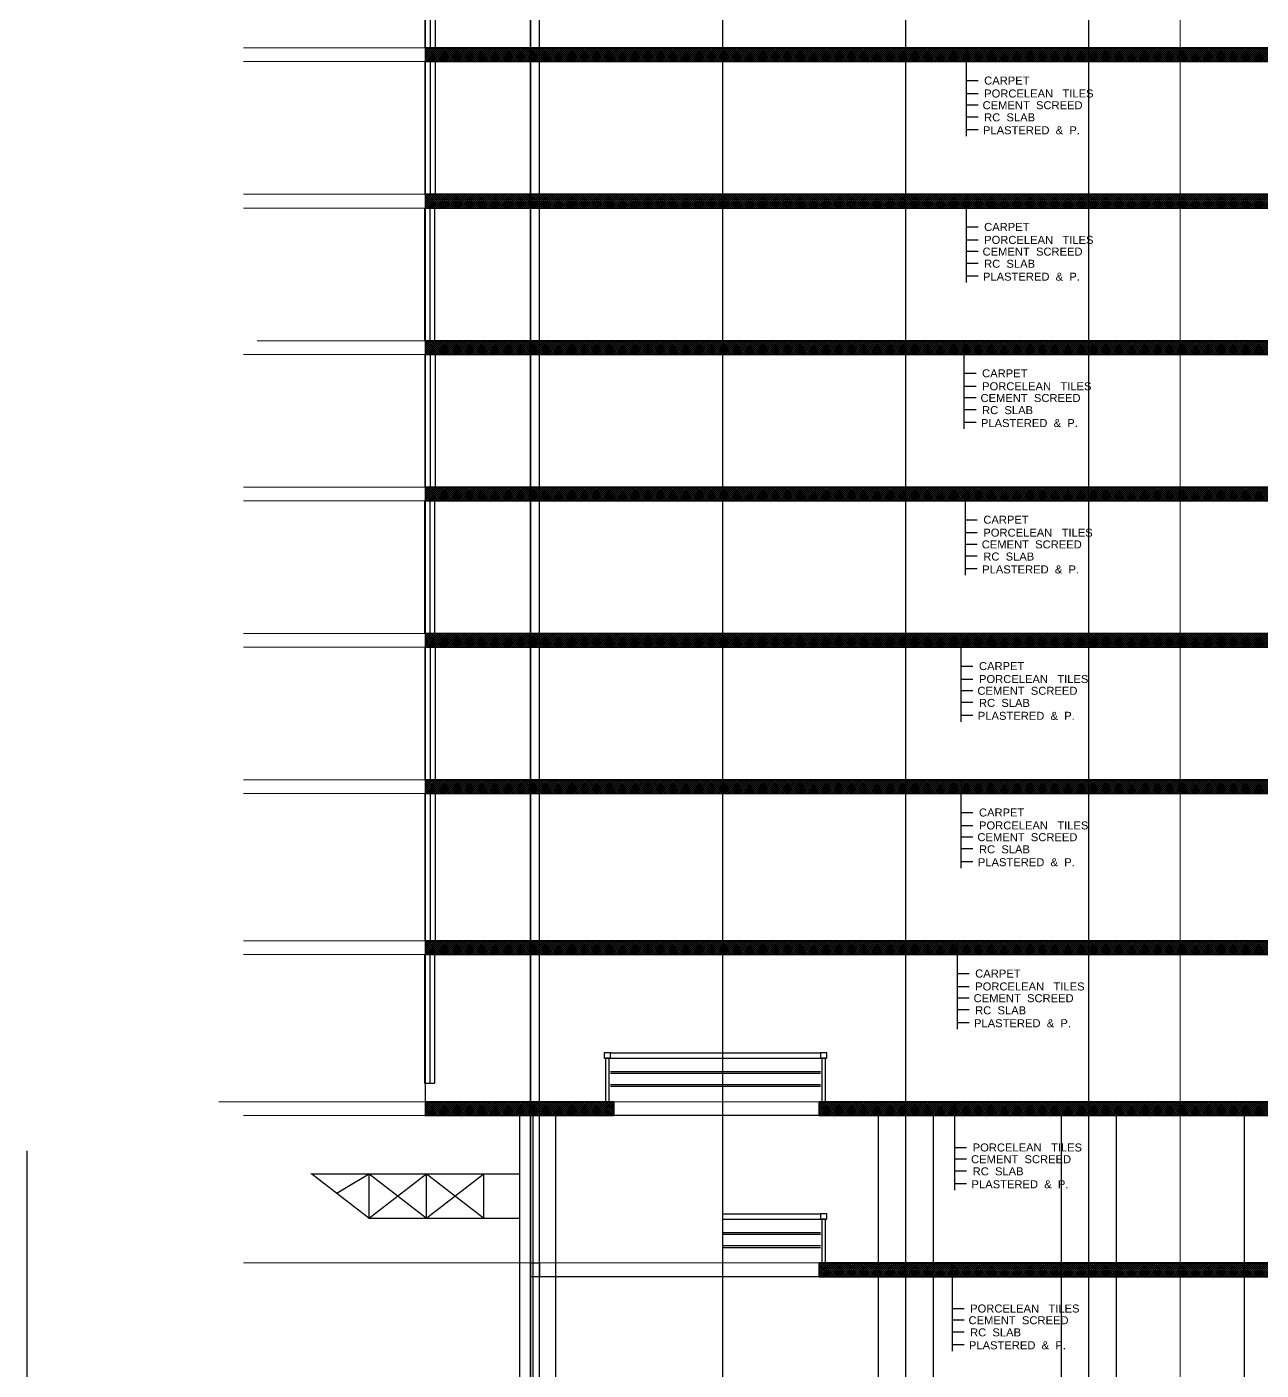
# Model space of a CAD drawing. Extents: x 250879 to 348495, y -51522 to -9360.
# Drawn here: x 288296 to 290995, y -49874 to -46938 of the extents above; entities that cross this region are included whole.
import ezdxf

# ---------------------------------------------------------------- set-up
doc = ezdxf.new("R2010")
doc.units = 0
for name, color, linetype in [('AXIS', 1, 'CONTINUOUS'), ('CURTAIN', 150, 'CONTINUOUS'), ('DIM', 3, 'CONTINUOUS'), ('HATCH', 8, 'CONTINUOUS'), ('TEXT', 3, 'CONTINUOUS'), ('WALL', 7, 'CONTINUOUS')]:
    doc.layers.add(name, color=color, linetype=linetype)
doc.layers.add('VIS', color=8, linetype='CONTINUOUS', lineweight=18)
doc.styles.get("Standard").update_dxf_attribs({"font": 'sanss___.ttf', "height": 15})

msp = doc.modelspace()

# ---------------------------------------------------------------- hatches: boundary and pattern name
at = {"layer": 'AXIS'}
h = msp.add_hatch(dxfattribs=at)
h.set_pattern_fill('ANSI37', color=256, style=0)
h.set_pattern_definition([(45, (19207.2062, -20567.1652), (-2.24506403, 2.24506403), []), (135, (19207.2062, -20567.1652), (-2.24506403, -2.24506403), [])])
h.paths.add_polyline_path([(292232.78876, -46984.17295), (289167.45959, -46984.17295), (289167.45959, -47014.17295), (292232.78876, -47014.17295)])
h = msp.add_hatch(dxfattribs=at)
h.set_pattern_fill('ANSI37', color=256, style=0)
h.set_pattern_definition([(45, (19207.2062, -20887.1652), (-2.24506403, 2.24506403), []), (135, (19207.2062, -20887.1652), (-2.24506403, -2.24506403), [])])
h.paths.add_polyline_path([(292232.78876, -47304.17295), (289167.45959, -47304.17295), (289167.45959, -47334.17295), (292232.78876, -47334.17295)])
h = msp.add_hatch(dxfattribs=at)
h.set_pattern_fill('ANSI37', color=256, style=0)
h.set_pattern_definition([(45, (19207.2062, -21207.1652), (-2.24506403, 2.24506403), []), (135, (19207.2062, -21207.1652), (-2.24506403, -2.24506403), [])])
h.paths.add_polyline_path([(292232.78876, -47624.17295), (289167.45959, -47624.17295), (289167.45959, -47654.17295), (292232.78876, -47654.17295)])
h = msp.add_hatch(dxfattribs=at)
h.set_pattern_fill('ANSI37', color=256, style=0)
h.set_pattern_definition([(45, (19207.2062, -21527.1652), (-2.24506403, 2.24506403), []), (135, (19207.2062, -21527.1652), (-2.24506403, -2.24506403), [])])
h.paths.add_polyline_path([(292232.78876, -47944.17295), (289167.45959, -47944.17295), (289167.45959, -47974.17295), (292232.78876, -47974.17295)])
h = msp.add_hatch(dxfattribs=at)
h.set_pattern_fill('ANSI37', color=256, style=0)
h.set_pattern_definition([(45, (19207.2062, -21847.1652), (-2.24506403, 2.24506403), []), (135, (19207.2062, -21847.1652), (-2.24506403, -2.24506403), [])])
h.paths.add_polyline_path([(292232.78876, -48264.17295), (289167.45959, -48264.17295), (289167.45959, -48294.17295), (292232.78876, -48294.17295)])
h = msp.add_hatch(dxfattribs=at)
h.set_pattern_fill('ANSI37', color=256, style=0)
h.set_pattern_definition([(45, (19207.2062, -22167.1652), (-2.24506403, 2.24506403), []), (135, (19207.2062, -22167.1652), (-2.24506403, -2.24506403), [])])
h.paths.add_polyline_path([(292232.78876, -48584.17295), (289167.45959, -48584.17295), (289167.45959, -48614.17295), (292232.78876, -48614.17295)])
h = msp.add_hatch(dxfattribs=at)
h.set_pattern_fill('ANSI37', color=256, style=0)
h.set_pattern_definition([(45, (19207.2062, -22519.1652), (-2.24506403, 2.24506403), []), (135, (19207.2062, -22519.1652), (-2.24506403, -2.24506403), [])])
h.paths.add_polyline_path([(292232.78876, -48936.17295), (289167.45959, -48936.17295), (289167.45959, -48966.17295), (292232.78876, -48966.17295)])
h = msp.add_hatch(dxfattribs=at)
h.set_pattern_fill('ANSI37', color=256, style=0)
h.set_pattern_definition([(45, (19207.2062, -22871.1652), (-2.24506403, 2.24506403), []), (135, (19207.2062, -22871.1652), (-2.24506403, -2.24506403), [])])
h.paths.add_polyline_path([(290028.51582, -49288.17295), (290028.51582, -49318.17295), (292232.78876, -49318.17295), (292232.78876, -49288.17295)])
h.paths.add_polyline_path([(289579.86911, -49318.17295), (289579.86911, -49288.17295), (289167.45959, -49288.17295), (289167.45959, -49318.17295)])
h = msp.add_hatch(dxfattribs=at)
h.set_pattern_fill('ANSI37', color=256, style=0)
h.set_pattern_definition([(45, (19207.2062, -23223.1652), (-2.24506403, 2.24506403), []), (135, (19207.2062, -23223.1652), (-2.24506403, -2.24506403), [])])
h.paths.add_polyline_path([(290028.51582, -49640.17295), (290028.51582, -49670.17295), (292232.78876, -49670.17295), (292232.78876, -49640.17295)])

# ---------------------------------------------------------------- linework, layer by layer
for p, q in [((289417.45959, -50648.17295), (289417.45959, -45795.09533)), ((289817.62418, -50648.17295), (289817.62418, -45795.09533)), ((290217.78876, -50648.17295), (290217.78876, -45795.09533)), ((290617.78876, -50648.17295), (290617.78876, -45795.09533))]:
    msp.add_line(p, q, dxfattribs=at)
at = {"layer": 'CURTAIN', "linetype": 'Continuous'}
for p, q in [((289572.6481, -49181.06323), (290031.46833, -49181.06323)), ((289572.6481, -49192.68225), (290031.46833, -49192.68225)), ((289572.6481, -49221.47781), (290031.46833, -49221.47781)), ((289572.6481, -49225.24883), (290031.46833, -49225.24883)), ((289572.6481, -49250.27338), (290031.46833, -49250.27338)), ((289572.6481, -49254.0444), (290031.46833, -49254.0444)), ((289402.45959, -49318.17295), (289402.45959, -50648.17295)), ((290157.78876, -49318.17295), (290157.78876, -49992.17295)), ((290277.78876, -49318.17295), (290277.78876, -49992.17295)), ((290557.95335, -49318.17295), (290557.95335, -49992.17295)), ((290677.78876, -49318.17295), (290677.78876, -49992.17295)), ((290957.78876, -49318.17295), (290957.78876, -49992.17295)), ((289817.62418, -49533.06323), (290031.46833, -49533.06323)), ((289817.62418, -49544.68225), (290031.46833, -49544.68225)), ((289817.62418, -49573.47781), (290031.46833, -49573.47781)), ((289817.62418, -49577.24883), (290031.46833, -49577.24883)), ((289817.62418, -49602.27338), (290031.46833, -49602.27338)), ((289817.62418, -49606.0444), (290031.46833, -49606.0444)), ((290028.51582, -49670.17295), (289397.45959, -49670.17295))]:
    msp.add_line(p, q, dxfattribs=at)
for points in [[(289561.76349, -49288.17295), (289569.43672, -49288.17295), (289569.43672, -49192.68225), (289561.76349, -49192.68225)], [(290034.6797, -49288.17295), (290042.35294, -49288.17295), (290042.35294, -49192.68225), (290034.6797, -49192.68225)], [(290034.6797, -49640.17295), (290042.35294, -49640.17295), (290042.35294, -49544.68225), (290034.6797, -49544.68225)]]:
    msp.add_lwpolyline(points, close=True, dxfattribs=at)
at = {"layer": 'DIM', "ltscale": 3}
for p, q in [((290350.41839, -47177.0567), (290350.41839, -46984.17295)), ((290376.00789, -47056.17368), (290350.41839, -47056.17368)), ((290376.00789, -47056.17368), (290350.41839, -47056.17368)), ((290376.00789, -47084.48785), (290350.41839, -47084.48785)), ((290376.00789, -47109.39897), (290350.41839, -47109.39897)), ((290376.00789, -47135.20002), (290350.41839, -47135.20002)), ((290376.00789, -47163.22505), (290350.41839, -47163.22505)), ((290350.38025, -47497.0567), (290350.38025, -47304.17295)), ((290375.96975, -47376.17368), (290350.38025, -47376.17368)), ((290375.96975, -47376.17368), (290350.38025, -47376.17368)), ((290375.96975, -47404.48785), (290350.38025, -47404.48785)), ((290375.96975, -47429.39897), (290350.38025, -47429.39897)), ((290375.96975, -47455.20002), (290350.38025, -47455.20002)), ((290375.96975, -47483.22505), (290350.38025, -47483.22505)), ((290345.92069, -47817.0567), (290345.92069, -47624.17295)), ((290371.51019, -47696.17368), (290345.92069, -47696.17368)), ((290371.51019, -47696.17368), (290345.92069, -47696.17368)), ((290371.51019, -47724.48785), (290345.92069, -47724.48785)), ((290371.51019, -47749.39897), (290345.92069, -47749.39897)), ((290371.51019, -47775.20002), (290345.92069, -47775.20002)), ((290371.51019, -47803.22505), (290345.92069, -47803.22505)), ((290348.59889, -48137.0567), (290348.59889, -47944.17295)), ((290374.18839, -48016.17368), (290348.59889, -48016.17368)), ((290374.18839, -48016.17368), (290348.59889, -48016.17368)), ((290374.18839, -48044.48785), (290348.59889, -48044.48785)), ((290374.18839, -48069.39897), (290348.59889, -48069.39897)), ((290374.18839, -48095.20002), (290348.59889, -48095.20002)), ((290374.18839, -48123.22505), (290348.59889, -48123.22505)), ((290339.17218, -48457.0567), (290339.17218, -48264.17295)), ((290364.76168, -48336.17368), (290339.17218, -48336.17368)), ((290364.76168, -48336.17368), (290339.17218, -48336.17368)), ((290364.76168, -48364.48785), (290339.17218, -48364.48785)), ((290364.76168, -48389.39897), (290339.17218, -48389.39897)), ((290364.76168, -48415.20002), (290339.17218, -48415.20002)), ((290364.76168, -48443.22505), (290339.17218, -48443.22505)), ((290339.17218, -48777.0567), (290339.17218, -48584.17295)), ((290364.76168, -48656.17368), (290339.17218, -48656.17368)), ((290364.76168, -48656.17368), (290339.17218, -48656.17368)), ((290364.76168, -48684.48785), (290339.17218, -48684.48785)), ((290364.76168, -48709.39897), (290339.17218, -48709.39897)), ((290364.76168, -48735.20002), (290339.17218, -48735.20002)), ((290364.76168, -48763.22505), (290339.17218, -48763.22505)), ((290330.83527, -49129.0567), (290330.83527, -48936.17295)), ((290356.42476, -49008.17368), (290330.83527, -49008.17368)), ((290356.42476, -49008.17368), (290330.83527, -49008.17368)), ((290356.42476, -49036.48785), (290330.83527, -49036.48785)), ((290356.42476, -49061.39897), (290330.83527, -49061.39897)), ((290356.42476, -49087.20002), (290330.83527, -49087.20002)), ((290356.42476, -49115.22505), (290330.83527, -49115.22505)), ((290325.35154, -49481.0567), (290325.35154, -49288.17295)), ((290350.94104, -49388.48785), (290325.35154, -49388.48785)), ((290350.94104, -49413.39897), (290325.35154, -49413.39897)), ((290350.94104, -49439.20002), (290325.35154, -49439.20002)), ((290350.94104, -49467.22505), (290325.35154, -49467.22505)), ((290319.72143, -49833.0567), (290319.72143, -49640.17295)), ((290345.31093, -49740.48785), (290319.72143, -49740.48785)), ((290345.31093, -49765.39897), (290319.72143, -49765.39897)), ((290345.31093, -49791.20002), (290319.72143, -49791.20002)), ((290345.31093, -49819.22505), (290319.72143, -49819.22505))]:
    msp.add_line(p, q, dxfattribs=at)
at = {"layer": 'HATCH', "linetype": 'Continuous'}
msp.add_line((288296.34521, -49395.16376), (288296.34521, -51053.66362), dxfattribs=at)
at = {"layer": 'VIS', "ltscale": 0.0001}
for p, q in [((290817.70647, -50648.17295), (290817.70647, -45424.81526)), ((288770.05465, -46984.17295), (292978.1768, -46984.17295)), ((288770.05465, -47014.17295), (292997.64877, -47014.17295)), ((288770.05465, -47014.17295), (292997.64877, -47014.17295)), ((288770.05465, -47304.17295), (292978.1768, -47304.17295)), ((288770.05465, -47334.17295), (292997.64877, -47334.17295)), ((293045.87805, -47624.17295), (288800.22469, -47624.17295)), ((288770.05465, -47654.17295), (292997.64877, -47654.17295)), ((288770.05465, -47944.17295), (292978.1768, -47944.17295)), ((288770.05465, -47944.17295), (292978.1768, -47944.17295)), ((288770.05465, -47974.17295), (292997.64877, -47974.17295)), ((288770.05465, -48264.17295), (292978.1768, -48264.17295)), ((288770.05465, -48294.17295), (292997.64877, -48294.17295)), ((288770.05465, -48584.17295), (292978.1768, -48584.17295)), ((288770.05465, -48614.17295), (292997.64877, -48614.17295)), ((288770.05465, -48936.17295), (292978.1768, -48936.17295)), ((288770.05465, -48966.17295), (292997.64877, -48966.17295)), ((288716.18589, -49288.17295), (292978.1768, -49288.17295)), ((288770.05465, -49318.17295), (292997.64877, -49318.17295)), ((288770.05465, -49640.17295), (292978.1768, -49640.17295)), ((290028.51582, -49670.17295), (292997.64877, -49670.17295))]:
    msp.add_line(p, q, dxfattribs=at)
at = {"layer": 'WALL', "linetype": 'Continuous'}
for p, q in [((289178.13036, -46694.17295), (289178.13036, -46984.17295)), ((289178.13036, -47014.17295), (289178.13036, -47304.17295)), ((289177.17911, -47334.17295), (289177.17911, -47624.17295)), ((289178.13036, -47654.17295), (289178.13036, -47944.17295)), ((289177.17911, -47974.17295), (289177.17911, -48264.17295)), ((289178.13036, -48294.17295), (289178.13036, -48584.17295)), ((289178.13036, -48614.17295), (289178.13036, -48936.17295)), ((289177.17911, -48966.17295), (289177.17911, -49248.17295))]:
    msp.add_line(p, q, dxfattribs=at)
at = {"layer": 'WALL', "linetype": 'Continuous', "const_width": 3}
for points in [[(289397.45959, -49288.17295), (289397.45959, -46244.17295)], [(289167.45959, -49288.17295), (289167.45959, -46344.17295)], [(292232.78876, -46984.17295), (289167.45959, -46984.17295), (289167.45959, -47014.17295), (292232.78876, -47014.17295), (292232.78876, -46984.17295)], [(289397.45959, -49288.17295), (289397.45959, -46984.17295)], [(292232.78876, -46984.17295), (292232.78876, -49318.17295), (290028.51582, -49318.17295)], [(290817.70647, -49318.17295), (292232.78876, -49318.17295), (292232.78876, -46984.17295)], [(292232.78876, -47304.17295), (289167.45959, -47304.17295), (289167.45959, -47334.17295), (292232.78876, -47334.17295), (292232.78876, -47304.17295)], [(292232.78876, -47304.17295), (292232.78876, -49670.17295), (290028.51582, -49670.17295)], [(292232.78876, -47624.17295), (289167.45959, -47624.17295), (289167.45959, -47654.17295), (292232.78876, -47654.17295), (292232.78876, -47624.17295)], [(292232.78876, -47624.17295), (292232.78876, -50022.17295), (289397.45959, -50022.17295), (289397.45959, -49318.17295)], [(289397.45959, -49288.17295), (289397.45959, -47624.17295)], [(292232.78876, -47944.17295), (289167.45959, -47944.17295), (289167.45959, -47974.17295), (292232.78876, -47974.17295), (292232.78876, -47944.17295)], [(292232.78876, -48264.17295), (289167.45959, -48264.17295), (289167.45959, -48294.17295), (292232.78876, -48294.17295), (292232.78876, -48264.17295)], [(292232.78876, -48584.17295), (289167.45959, -48584.17295), (289167.45959, -48614.17295), (292232.78876, -48614.17295), (292232.78876, -48584.17295)], [(292232.78876, -48936.17295), (289167.45959, -48936.17295), (289167.45959, -48966.17295), (292232.78876, -48966.17295), (292232.78876, -48936.17295)], [(289579.86911, -49288.17295), (289167.45959, -49288.17295), (289167.45959, -49318.17295), (289579.86911, -49318.17295)], [(289579.86911, -49318.17295), (289579.86911, -49288.17295)], [(292232.78876, -49288.17295), (290028.51582, -49288.17295)], [(290028.51582, -49318.17295), (292232.78876, -49318.17295), (292232.78876, -49288.17295)], [(290028.51582, -49318.17295), (290028.51582, -49288.17295)], [(289261.23165, -49318.17295), (289167.45959, -49318.17295)], [(289579.86911, -49318.17295), (289397.45959, -49318.17295)], [(292232.78876, -49640.17295), (290028.51582, -49640.17295), (290028.51582, -49670.17295), (292232.78876, -49670.17295), (292232.78876, -49640.17295)]]:
    msp.add_lwpolyline(points, dxfattribs=at)
at = {"layer": 'WALL', "linetype": 'Continuous'}
for points in [[(289167.45959, -46694.17295), (289188.80112, -46694.17295), (289188.80112, -46984.17295), (289167.45959, -46984.17295)], [(292232.78876, -46984.17295), (289167.45959, -46984.17295), (289167.45959, -47014.17295), (292232.78876, -47014.17295)], [(289167.45959, -47014.17295), (289188.80112, -47014.17295), (289188.80112, -47304.17295), (289167.45959, -47304.17295)], [(292232.78876, -47304.17295), (289167.45959, -47304.17295), (289167.45959, -47334.17295), (292232.78876, -47334.17295)], [(289166.50835, -47334.17295), (289187.84988, -47334.17295), (289187.84988, -47624.17295), (289166.50835, -47624.17295)], [(292232.78876, -47624.17295), (289167.45959, -47624.17295), (289167.45959, -47654.17295), (292232.78876, -47654.17295)], [(289167.45959, -47654.17295), (289188.80112, -47654.17295), (289188.80112, -47944.17295), (289167.45959, -47944.17295)], [(292232.78876, -47944.17295), (289167.45959, -47944.17295), (289167.45959, -47974.17295), (292232.78876, -47974.17295)], [(289166.50835, -47974.17295), (289187.84988, -47974.17295), (289187.84988, -48264.17295), (289166.50835, -48264.17295)], [(292232.78876, -48264.17295), (289167.45959, -48264.17295), (289167.45959, -48294.17295), (292232.78876, -48294.17295)], [(289167.45959, -48294.17295), (289188.80112, -48294.17295), (289188.80112, -48584.17295), (289167.45959, -48584.17295)], [(292232.78876, -48584.17295), (289167.45959, -48584.17295), (289167.45959, -48614.17295), (292232.78876, -48614.17295)], [(289167.45959, -48614.17295), (289188.80112, -48614.17295), (289188.80112, -48936.17295), (289167.45959, -48936.17295)], [(292232.78876, -48936.17295), (289167.45959, -48936.17295), (289167.45959, -48966.17295), (292232.78876, -48966.17295)], [(289166.50835, -48966.17295), (289187.84988, -48966.17295), (289187.84988, -49248.17295), (289166.50835, -49248.17295)], [(289558.55211, -49192.68225), (289572.6481, -49192.68225), (289572.6481, -49181.06323), (289558.55211, -49181.06323)], [(290031.46833, -49192.68225), (290045.56431, -49192.68225), (290045.56431, -49181.06323), (290031.46833, -49181.06323)], [(289453.17496, -49318.17295), (289373.63893, -49318.17295), (289373.63893, -49992.17295), (289453.17496, -49992.17295)], [(290031.46833, -49544.68225), (290045.56431, -49544.68225), (290045.56431, -49533.06323), (290031.46833, -49533.06323)], [(289397.45959, -49640.17295), (289417.45959, -49640.17295), (289417.45959, -49670.17295), (289397.45959, -49670.17295)], [(292232.78876, -49640.17295), (290028.51582, -49640.17295), (290028.51582, -49670.17295), (292232.78876, -49670.17295)]]:
    msp.add_lwpolyline(points, close=True, dxfattribs=at)
for points in [[(292232.78876, -46984.17295), (292232.78876, -49318.17295), (289397.45959, -49318.17295), (289397.45959, -46984.17295)], [(292232.78876, -47304.17295), (292232.78876, -49670.17295), (290028.51582, -49670.17295)], [(292232.78876, -47624.17295), (292232.78876, -50022.17295), (289397.45959, -50022.17295), (289397.45959, -47624.17295)], [(289579.86911, -49288.17295), (289167.45959, -49288.17295), (289167.45959, -49318.17295), (289579.86911, -49318.17295)], [(290028.51582, -49318.17295), (292232.78876, -49318.17295), (292232.78876, -49288.17295), (290028.51582, -49288.17295)]]:
    msp.add_lwpolyline(points, dxfattribs=at)
at = {"layer": 'WALL', "color": 30, "linetype": 'Continuous', "const_width": 3}
for points in [[(289044.66191, -49445.62614), (288919.30519, -49445.62614), (289044.66191, -49542.43977)], [(288973.95639, -49487.83354), (289044.66191, -49445.62614)], [(289373.63893, -49445.62614), (289044.66191, -49445.62614), (289044.66191, -49512.43977), (289044.66191, -49542.43977), (289373.63893, -49542.43977)], [(289044.66191, -49445.62614), (289170.01863, -49445.62614), (289044.66191, -49542.43977)], [(289044.66191, -49542.43977), (289170.01863, -49542.43977), (289044.66191, -49445.62614)], [(289295.37535, -49445.62614), (289170.01863, -49445.62614), (289295.37535, -49542.43977)], [(289295.37535, -49542.43977), (289170.01863, -49542.43977), (289295.37535, -49445.62614)], [(289170.01863, -49445.62614), (289170.01863, -49542.43977)], [(289295.37535, -49445.62614), (289295.37535, -49542.43977)], [(289373.63893, -49445.62614), (289373.63893, -49574.43977)]]:
    msp.add_lwpolyline(points, dxfattribs=at)

# ---------------------------------------------------------------- texts
at = {"layer": 'TEXT', "char_height": 17.5, "width": 470.1872, "attachment_point": 1}
for s, insert in [('CARPET', (290389.27942, -47046.72533)), ('PORCELEAN   TILES', (290389.27942, -47075.0395)), ('CEMENT  SCREED', (290385.80048, -47100.69129)), ('RC  SLAB', (290389.19418, -47127.21566)), ('PLASTERED  &  P.', (290386.72676, -47155.43512)), ('CARPET', (290389.24128, -47366.72533)), ('CEMENT  SCREED', (290385.76234, -47420.69129)), ('PORCELEAN   TILES', (290389.24128, -47395.0395)), ('RC  SLAB', (290389.15604, -47447.21566)), ('PLASTERED  &  P.', (290386.68862, -47475.43512)), ('CARPET', (290384.78173, -47686.72533)), ('PORCELEAN   TILES', (290384.78173, -47715.0395)), ('CEMENT  SCREED', (290381.30279, -47740.69129)), ('RC  SLAB', (290384.69649, -47767.21566)), ('PLASTERED  &  P.', (290382.22906, -47795.43512)), ('CARPET', (290387.45993, -48006.72533)), ('PORCELEAN   TILES', (290387.45993, -48035.0395)), ('CEMENT  SCREED', (290383.98099, -48060.69129)), ('RC  SLAB', (290387.37469, -48087.21566)), ('PLASTERED  &  P.', (290384.90726, -48115.43512)), ('CARPET', (290378.03322, -48326.72533)), ('PORCELEAN   TILES', (290378.03322, -48355.0395)), ('CEMENT  SCREED', (290374.55428, -48380.69129)), ('RC  SLAB', (290377.94798, -48407.21566)), ('PLASTERED  &  P.', (290375.48055, -48435.43512)), ('CARPET', (290378.03322, -48646.72533)), ('PORCELEAN   TILES', (290378.03322, -48675.0395)), ('CEMENT  SCREED', (290374.55428, -48700.69129)), ('RC  SLAB', (290377.94798, -48727.21566)), ('PLASTERED  &  P.', (290375.48055, -48755.43512)), ('CARPET', (290369.6963, -48998.72533)), ('PORCELEAN   TILES', (290369.6963, -49027.0395)), ('CEMENT  SCREED', (290366.21736, -49052.69129)), ('RC  SLAB', (290369.61106, -49079.21566)), ('PLASTERED  &  P.', (290367.14363, -49107.43512)), ('PORCELEAN   TILES', (290364.21258, -49379.0395)), ('CEMENT  SCREED', (290360.73364, -49404.69129)), ('RC  SLAB', (290364.12734, -49431.21566)), ('PLASTERED  &  P.', (290361.65991, -49459.43512)), ('PORCELEAN   TILES', (290358.58246, -49731.0395)), ('CEMENT  SCREED', (290355.10352, -49756.69129)), ('RC  SLAB', (290358.49722, -49783.21566)), ('PLASTERED  &  P.', (290356.0298, -49811.43512))]:
    msp.add_mtext(s, dxfattribs=dict(at, insert=insert))

doc.saveas('drawing.dxf')
